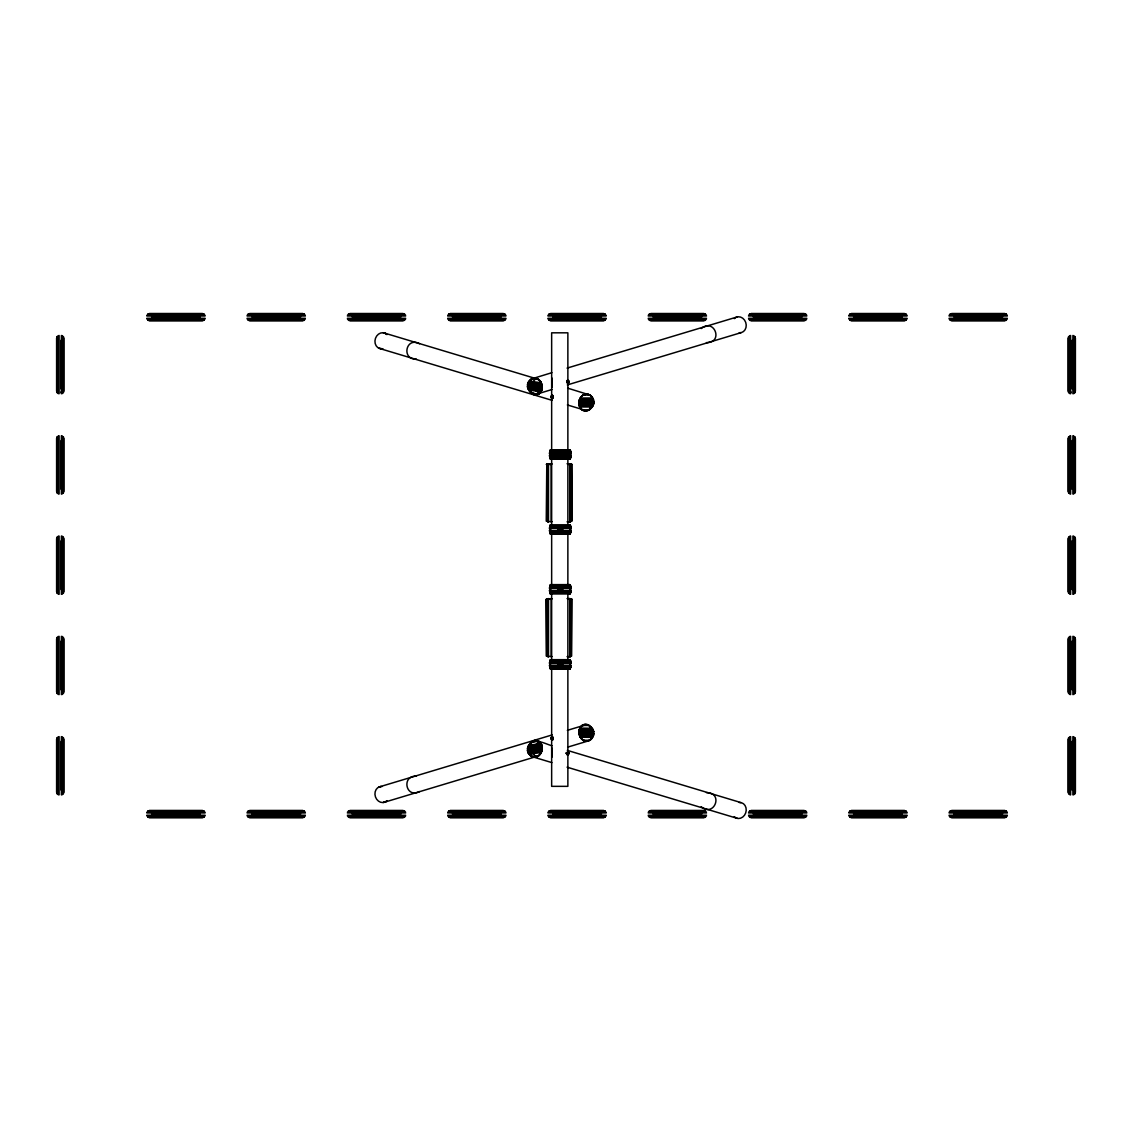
<?xml version="1.0" encoding="UTF-8"?>
<svg xmlns="http://www.w3.org/2000/svg" width="1132" height="1132" viewBox="0 0 1132 1132"><rect width="100%" height="100%" fill="white"/><g stroke="black" fill="none" stroke-linecap="round" stroke-linejoin="round"><path stroke-width="1.5" d="M569.58 660.805L570.103 659.899A3.226 3.198 -90 0 1 570.372 660.706L570.471 661.13A18.89 18.735 -90 0 1 570.67 662.531L569.778 663.451M569.58 585.909L569.58 584.621L570.146 585.088A3.226 3.198 -90 0 1 570.372 585.796L570.471 586.235A18.89 18.735 -90 0 1 570.67 587.635L570.429 588.3M569.58 525.941L570.103 525.036A3.226 3.198 -90 0 1 570.372 525.828L570.471 526.253A18.89 18.735 -90 0 1 570.67 527.654L570.514 529.635M528.276 752.157L532.167 756.615A6.353 5.363 -73.2 0 0 535.832 756.968C543.218 755.709 544.86 743.059 537.445 740.653A8.462 7.146 -73.2 0 0 531.913 741.785L528.403 746.696M528.163 752.709L541.704 750.672L528.149 752.426L528.403 753.247A3.778 1.174 47.8 0 0 528.984 753.969L529.677 754.945A8.462 7.146 -74 0 0 534.714 757.11L536.61 756.728A8.462 7.146 -74 0 0 541.153 752.596L541.167 752.384A3.637 1.939 -66.7 0 1 541.365 751.45L541.747 750.686L528.163 752.709A20.999 8.702 62.5 0 1 527.625 751.365L527.484 750.53M549.699 529.224L550.746 528.092M593.394 403.53L591.159 408.058L587.833 410.463A8.462 7.273 -75.6 0 1 582.258 410.039C575.481 405.751 579.598 392.422 588.116 394.318A8.462 7.273 -76.5 0 1 592.574 397.898L592.701 398.096A3.637 1.457 61.4 0 1 593.154 398.988L593.409 399.738L579.924 399.412A20.999 10.683 -68.3 0 1 579.513 400.827L593.932 402.115L593.748 403.643L579.117 403.6L579.315 404.294A19.909 9.353 77.3 0 1 579.358 405.327L579.556 406.063A4.174 1.67 61.4 0 1 579.683 406.671M578.961 730.055L593.055 729.984L578.961 730.069C578.07 735.517 581.791 742.351 588.116 740.965A8.462 7.273 76.5 0 0 592.574 737.385L592.701 737.201A3.637 1.457 -61.4 0 0 593.154 736.309L593.409 735.559L579.683 735.559L580.065 736.423M549.713 453.423L549.713 455.573M550.647 588.046L550.647 589.248L549.713 588.3M528.135 383.465L528.22 388.262L531.913 393.497A8.462 7.146 73.2 0 0 537.445 394.643C545.313 392.068 542.921 378.272 534.714 378.173A8.462 7.146 74 0 0 529.677 380.338L529.04 381.258A3.778 1.174 -47.8 0 0 528.418 382.036L528.191 382.842L541.747 384.597L528.163 382.574A20.999 8.702 -62.5 0 0 527.625 383.918L527.441 386.691L541.931 388.488L541.761 389.182A20.999 8.702 -62.5 0 0 541.436 390.469L541.308 391.078A3.863 1.203 -47.8 0 0 541.124 391.488L540.403 392.719A8.462 7.117 72.1 0 1 528.913 390.37L528.729 390.002M549.699 663.904L549.727 662.913L570.769 662.928M567.825 753.884L567.656 752.568L569.099 753.388L567.585 754.379L567.783 752.936M579.032 405.539L593.055 405.298L592.701 406.317A3.863 1.84 -51.2 0 1 592.319 406.742L591.343 408.1A8.462 7.259 -74.5 0 1 579.796 407.237L579.711 406.883M549.713 663.196L550.577 663.946L550.647 662.347M570.754 455.573L570.754 453.423M528.234 382.715L541.351 383.833A3.637 1.939 66.7 0 1 541.153 382.885L541.167 382.715A8.462 7.146 74 0 0 536.61 378.555M550.534 454.257L550.534 455.333L549.727 454.272M593.55 402.497L592.418 397.856L589.715 394.983L567.627 388.135M552.246 739.988A1.627 0.863 87.2 0 1 551.609 737.385A1.627 0.863 87.2 0 1 553.109 737.781A1.627 0.863 87.2 0 1 552.246 739.988L552.572 738.092L552.345 739.38L550.93 738.276L552.487 737.569L552.402 739.38L551.171 739.253M579.442 401.506L579.117 403.6M593.366 735.871A19.23 7.726 -61.4 0 0 593.592 735.347A19.782 9.297 -77.3 0 0 593.748 734.456L593.748 731.64L579.117 731.682L579.315 730.989A19.909 9.353 -77.3 0 0 579.358 729.956L593.055 729.984L592.701 728.966A3.863 1.84 51.2 0 0 592.319 728.541L591.343 727.183A8.462 7.259 74.5 0 0 579.796 728.06L592.078 728.301M567.656 381.47L568.009 382.418L567.981 381.385M552.487 396.412L552.6 397.049M593.012 405.652A20.999 10.683 -68.3 0 0 593.621 404.294L593.748 403.643M587.947 741.007L591.244 739.083L593.592 733.14L579.018 733.14M541.662 745.167L527.937 746.922L541.662 745.167L541.308 744.205M527.441 386.691L527.583 387.342A19.909 10.528 84.4 0 0 527.823 388.389L541.86 390.342M527.993 746.554L527.823 746.894A19.909 10.528 -84.4 0 0 527.583 747.941L527.47 750.36M541.478 750.997A19.23 10.259 -66.7 0 1 541.648 750.445A19.782 10.457 -84.4 0 1 541.719 749.54L541.761 746.101A20.999 8.702 62.5 0 1 541.436 744.814M579.726 399.582L580.051 398.903A3.778 1.797 -51.2 0 0 580.405 398.082L581.013 397.021A8.462 7.273 -76.5 0 1 586.22 394.177M551.935 378.017L551.892 387.54M593.748 731.64L593.621 730.989A20.999 10.683 68.3 0 0 593.012 729.631M550.534 455.29L549.727 455.333M541.337 390.965L528.22 389.167L527.979 388.347L541.662 390.115M551.892 747.743L551.935 757.266M593.861 401.506L593.748 400.827A19.782 9.297 77.3 0 0 593.592 399.936A19.23 7.726 61.4 0 0 593.366 399.412M580.419 398.025L592.616 397.969M550.237 457.455L550.095 458.078A2.816 2.788 -90 0 0 550.421 459.012L550.888 459.252M550.93 397.007L551.737 395.875L551.256 397.827L550.93 397.007L552.487 397.714L552.402 395.903L551.171 396.03M551.595 397.035L552.402 395.903M528.036 747.686L528.135 751.832M528.573 745.493A4.174 2.222 -66.7 0 0 528.22 746.13L527.979 746.936M552.614 396.766L551.992 397.374L552.444 396.61M567.585 380.904L568.193 382.828L568.788 380.932L567.585 380.904L568.788 380.932M568.872 382.743L568.264 380.819M568.193 382.828L568.108 381.017M552.444 737.569C552.487 740.554 551.341 735.772 552.515 737.979M568.264 754.464L568.872 752.539M567.585 754.379L568.193 752.455M579.032 729.744L582.258 725.244A8.462 7.273 75.6 0 1 587.833 724.82L591.159 727.225L593.394 731.753M528.8 746.639C532.592 736.196 545.313 744.064 552.133 745.804M579.202 729.984L579.556 729.22A4.174 1.67 -61.4 0 0 579.683 728.612M551.85 739.224L551.921 737.413M551.737 739.408L552.727 738.545M528.729 745.281L528.913 744.913A8.462 7.117 -72.1 0 1 540.403 742.564L541.124 743.795A3.863 1.203 47.8 0 0 541.308 744.191M528.276 383.125L532.167 378.668A6.353 5.363 73.2 0 1 535.832 378.314M550.166 457.314L550.01 457.653A18.89 18.735 90 0 1 549.798 456.253L550.039 455.573M550.166 532.21L550.01 532.549A18.89 18.735 -90 0 1 549.841 531.474M550.166 592.178L550.01 592.517A18.89 18.735 90 0 1 549.841 591.442M550.166 667.073L550.01 667.413A18.89 18.735 -90 0 1 549.812 666.182M528.616 382.701L531.587 378.909L551.878 372.683M567.783 382.446L567.939 381.611M592.574 737.371L580.405 737.201A3.778 1.797 51.2 0 0 580.065 736.423M550.888 449.758L550.407 450.069A3.014 2.986 -90 0 0 550.11 450.932L550.237 451.696M569.58 459.252L570.103 458.87A3.226 3.198 -90 0 0 570.372 458.078L570.471 457.653A18.89 18.735 90 0 0 570.67 456.253L569.778 453.748M569.58 534.148L570.146 533.681A3.226 3.198 -90 0 0 570.372 532.974L570.471 532.549A18.89 18.735 90 0 0 570.67 531.149L570.429 530.483M550.888 584.621L550.435 584.876A3.014 2.986 -90 0 0 550.11 585.796L550.237 586.56M569.58 594.13L570.103 593.734A3.226 3.198 -90 0 0 570.372 592.942L570.471 592.517A18.89 18.735 90 0 0 570.67 591.116L570.514 590.197M569.58 669.026L570.146 668.559A3.226 3.198 -90 0 0 570.372 667.838L570.471 667.413A18.89 18.735 90 0 0 570.67 666.012L570.429 665.347M528.771 745.224L541.068 743.639M533.002 381.611L535.45 379.093L535.139 378.173L533.257 378.286M538.563 755.851L531.884 756.487M552.416 738.927L552.416 738.106M535.21 745.012L538.988 742.125L536.993 741.248M701.217 328.563C714.391 317.469 723.857 342.869 706.425 342.614M546.784 464.205L551.143 463.738L551.143 521.795L546.247 521.102L546.784 464.205L546.784 521.314M571.434 521.314L569.891 521.781L569.891 463.738L571.957 464.417L571.957 521.102L571.434 464.205M546.784 599.083L551.143 598.602L551.143 656.659L546.247 655.98L546.247 599.281L546.784 656.192M571.434 656.192L569.891 656.659L569.891 598.602L571.957 599.281L571.434 656.192L571.434 599.083M529.153 388.375C526.267 393.54 545.723 396.865 535.21 390.271M550.718 524.809L550.435 524.908A2.816 2.788 -90 0 0 550.11 525.828L550.237 526.592M378.64 787.207L380.72 786.471M386.309 801.555L383.224 802.461M419.548 791.565C405.808 798.966 401.11 775.321 416.406 776.198M550.647 459.083L569.92 459.083M550.237 667.073L550.095 667.838A3.014 2.986 -90 0 0 550.393 668.701L550.888 669.026M583.772 394.842L586.051 394.134A8.108 6.919 -73.3 0 1 593.069 401.421M541.478 384.3A19.23 10.259 66.7 0 0 541.648 384.838A19.782 10.457 84.4 0 0 541.719 385.743L541.931 388.488M567.061 368.112L737.399 316.875M536.95 394.049L552.133 389.479M567.316 384.922L741.036 332.666M380.14 786.655L552.19 734.909M567.358 730.338L584.225 725.272M383.776 802.432L535.577 756.784M567.627 747.148L587.862 741.064M579.117 731.682L579.513 734.456A20.999 10.683 68.3 0 1 579.924 735.871L579.711 735.559M570.344 521.753L570.486 463.809M570.344 656.617L570.486 598.672M531.587 742.068L538.62 741.163M528.22 746.13L541.351 744.417M533.356 746.356L536.78 745.917M533.328 746.681L536.78 746.243M527.654 748.379L542.129 746.526M527.441 748.592L541.931 746.795M529.394 748.521L534.177 747.898M538.945 747.276L542.129 746.865M529.337 748.86L534.134 748.238M538.945 747.615L542.143 747.205M534.191 749.271L537.403 748.86M527.823 750.445L531.007 750.035M534.205 749.625L538.988 749.002M527.498 750.7L541.959 748.903M527.682 751.011L541.917 749.172M527.908 751.153L538.959 749.709M532.691 750.884L535.832 750.474M531.615 751.379L536.837 750.7M531.729 751.719L535.167 751.266M528.375 753.219L541.351 751.45M529.153 754.124L541.167 752.582M570.203 521.767L570.203 463.752M570.203 656.631L570.203 598.63M552.487 737.569L551.256 737.456M567.061 521.795L569.835 521.795M567.061 656.659L569.835 656.659M149.353 313.507L202.557 313.507M249.634 313.507L302.838 313.507M349.915 313.507L403.119 313.507M450.196 313.507L503.415 313.507M550.492 313.507L603.696 313.507M650.773 313.507L703.977 313.507M751.054 313.507L804.258 313.507M851.335 313.507L904.553 313.507M951.63 313.507L1004.834 313.507M148.051 313.875L203.859 313.875M248.333 313.875L304.14 313.875M348.614 313.875L404.421 313.875M448.909 313.875L504.716 313.875M549.19 313.875L604.997 313.875M649.471 313.875L705.278 313.875M749.752 313.875L805.559 313.875M850.033 313.875L905.855 313.875M950.328 313.875L1006.136 313.875M147.698 314.215L204.213 314.215M247.979 314.215L304.494 314.215M348.274 314.215L404.775 314.215M448.555 314.215L505.056 314.215M548.836 314.215L605.351 314.215M649.117 314.215L705.632 314.215M749.412 314.215L805.913 314.215M849.693 314.215L906.194 314.215M949.974 314.215L1006.489 314.215M148.25 314.809L203.661 314.809M248.531 314.809L303.942 314.809M348.812 314.809L404.223 314.809M449.107 314.809L504.504 314.809M549.388 314.809L604.799 314.809M649.669 314.809L705.08 314.809M749.95 314.809L805.361 314.809M850.245 314.809L905.642 314.809M950.526 314.809L1005.938 314.809M146.934 315.149L204.977 315.149M247.215 315.149L305.258 315.149M347.496 315.149L405.553 315.149M447.777 315.149L505.834 315.149M548.072 315.149L606.115 315.149M648.353 315.149L706.396 315.149M748.634 315.149L806.692 315.149M848.915 315.149L906.973 315.149M949.196 315.149L1007.254 315.149M146.806 316.012L205.09 316.012M247.087 316.012L305.385 316.012M347.382 316.012L405.666 316.012M447.664 316.012L505.947 316.012M547.945 316.012L606.228 316.012M648.226 316.012L706.524 316.012M748.521 316.012L806.805 316.012M848.802 316.012L907.086 316.012M949.083 316.012L1007.367 316.012M151.575 316.238L200.322 316.238M251.87 316.238L300.617 316.238M352.151 316.238L400.898 316.238M452.432 316.238L501.179 316.238M552.713 316.238L601.46 316.238M653.008 316.238L701.755 316.238M753.289 316.238L802.036 316.238M853.57 316.238L902.317 316.238M953.852 316.238L1002.598 316.238M151.575 318.05L200.322 318.05M251.87 318.05L300.617 318.05M352.151 318.05L400.898 318.05M452.432 318.05L501.179 318.05M552.713 318.05L601.46 318.05M653.008 318.05L701.755 318.05M753.289 318.05L802.036 318.05M853.57 318.05L902.317 318.05M953.852 318.05L1002.598 318.05M146.806 318.276L205.09 318.276M247.087 318.276L305.385 318.276M347.382 318.276L405.666 318.276M447.664 318.276L505.947 318.276M547.945 318.276L606.228 318.276M648.226 318.276L706.524 318.276M748.521 318.276L806.805 318.276M848.802 318.276L907.086 318.276M949.083 318.276L1007.367 318.276M146.934 319.125L204.977 319.125M247.215 319.125L305.258 319.125M347.496 319.125L405.553 319.125M447.777 319.125L505.834 319.125M548.072 319.125L606.115 319.125M648.353 319.125L706.396 319.125M748.634 319.125L806.692 319.125M848.915 319.125L906.973 319.125M949.196 319.125L1007.254 319.125M147.698 320.059L204.213 320.059M247.979 320.059L304.494 320.059M348.274 320.059L404.775 320.059M448.555 320.059L505.056 320.059M548.836 320.059L605.351 320.059M649.117 320.059L705.632 320.059M749.412 320.059L805.913 320.059M849.693 320.059L906.194 320.059M949.974 320.059L1006.489 320.059M148.051 320.398L203.859 320.398M248.333 320.398L304.14 320.398M348.614 320.398L404.421 320.398M448.909 320.398L504.716 320.398M549.19 320.398L604.997 320.398M649.471 320.398L705.278 320.398M749.752 320.398L805.559 320.398M850.033 320.398L905.855 320.398M950.328 320.398L1006.136 320.398M149.353 320.781L202.557 320.781M249.634 320.781L302.838 320.781M349.915 320.781L403.119 320.781M450.196 320.781L503.415 320.781M550.492 320.781L603.696 320.781M650.773 320.781L703.977 320.781M751.054 320.781L804.258 320.781M851.335 320.781L904.553 320.781M951.63 320.781L1004.834 320.781M583.249 395.054L589.786 395.054M580.023 398.988L593.168 398.988M579.442 399.681L593.409 399.738M579.358 400.02L593.253 400.02M579.273 400.374L593.324 400.374M579.174 400.728L593.394 400.728M579.103 401.082L593.663 401.195M579.089 401.435L593.692 401.464M579.06 401.789L593.564 401.789M579.018 402.143L593.592 402.143M579.145 403.869L593.55 403.869M578.961 404.888L592.956 404.888M578.961 405.214L592.786 405.214M579.244 405.298L593.055 405.298M579.556 406.063L592.828 406.063M579.711 406.982L592.078 406.982M581.961 409.798L589.065 409.798M550.562 449.758L569.905 449.758M550.194 449.913L570.287 449.913M549.742 450.932L570.726 450.932M557.736 451.045L565.066 451.045M549.657 451.357L570.811 451.357M549.827 451.696L570.641 451.696M549.445 452.758L571.023 452.758M549.699 453.168L570.769 453.168M549.36 453.423L571.108 453.423M550.449 453.748L549.727 455.856L570.769 455.842M569.778 454.272L570.514 454.272M550.01 454.498L550.364 454.498A12.693 12.579 -90 0 1 550.704 451.71M551.383 454.498L569.085 454.498M569.962 456.267A12.693 12.579 -90 0 0 570.118 454.498L570.457 454.498M569.778 455.333L570.514 455.333M549.36 455.573L571.108 455.573M549.445 456.253L571.023 456.253M549.657 457.653L570.811 457.653M557.736 457.965L565.066 457.965M549.742 458.078L570.726 458.078M550.194 459.097L570.287 459.097M567.061 463.738L569.835 463.738M551.143 463.865L552.034 463.865M546.247 464.417L551.539 464.417M568.25 464.417L571.957 464.417M551.143 521.654L552.034 521.654M550.194 524.809L570.287 524.809M549.742 525.828L570.726 525.828M549.657 526.253L570.811 526.253M549.827 526.592L570.641 526.592M549.445 527.654L571.023 527.654M570.769 528.064L549.699 528.064L549.727 529.635M549.36 528.319L571.108 528.319M569.778 528.573L570.514 528.573M557.595 529.408L562.887 529.408M549.36 530.483L571.108 530.483M549.699 530.738L569.354 530.738M549.445 531.149L571.023 531.149M549.827 532.21L570.641 532.21M549.657 532.549L570.811 532.549M549.742 532.974L570.726 532.974M550.194 533.993L570.287 533.993M550.562 534.148L569.905 534.148M550.562 584.621L569.905 584.621M550.194 584.777L570.287 584.777M549.742 585.796L570.726 585.796M549.657 586.235L570.811 586.235M549.827 586.56L570.641 586.56M549.445 587.635L571.023 587.635M549.699 588.032L570.769 588.032M549.36 588.3L571.108 588.3M550.449 588.612L549.727 589.149M569.778 588.612L570.514 589.149L569.778 589.149M550.01 589.376L550.364 589.376A12.693 12.579 -90 0 1 550.704 586.574M557.595 589.376L562.887 589.376M570.457 589.376L570.103 589.376A12.693 12.579 -90 0 0 569.962 587.607M549.36 590.451L571.108 590.451M549.699 590.72L569.354 590.72M569.778 590.72L570.769 590.72M549.445 591.116L571.023 591.116M549.827 592.178L570.641 592.178M549.897 592.333L570.57 592.333M549.657 592.517L570.811 592.517M549.742 592.942L570.726 592.942M550.194 593.96L570.287 593.96M567.061 598.602L569.835 598.602M551.143 598.743L552.034 598.743M546.247 599.281L551.539 599.281M568.25 599.281L571.957 599.281M551.143 656.518L552.034 656.518M550.194 659.673L570.287 659.673M549.742 660.692L570.726 660.692M549.657 661.13L570.811 661.13M549.827 661.456L570.641 661.456M549.445 662.531L571.023 662.531M549.36 663.196L571.108 663.196M557.595 664.272L562.887 664.272M549.36 665.347L571.108 665.347M549.699 665.616L569.354 665.616M549.445 666.012L571.023 666.012M549.827 667.073L570.641 667.073M549.657 667.413L570.811 667.413M549.742 667.838L570.726 667.838M550.194 668.856L570.287 668.856M550.562 669.026L569.905 669.026M581.961 725.485L589.065 725.485M579.556 729.22L592.828 729.22M578.961 730.395L592.956 730.395M579.145 731.428L593.55 731.428M579.06 733.494L593.564 733.494M579.089 733.847L593.861 733.777M579.103 734.201L593.663 734.088M579.683 735.559L593.409 735.559M580.051 736.38L593.168 736.309M583.249 740.243L589.786 740.243M149.353 810.441L202.557 810.441M249.634 810.441L302.838 810.441M349.915 810.441L403.119 810.441M450.196 810.441L503.415 810.441M550.492 810.441L603.696 810.441M650.773 810.441L703.977 810.441M751.054 810.441L804.258 810.441M851.335 810.441L904.553 810.441M951.63 810.441L1004.834 810.441M148.051 810.823L203.859 810.823M248.333 810.823L304.14 810.823M348.614 810.823L404.421 810.823M448.909 810.823L504.716 810.823M549.19 810.823L604.997 810.823M649.471 810.823L705.278 810.823M749.752 810.823L805.559 810.823M850.033 810.823L905.855 810.823M950.328 810.823L1006.136 810.823M147.698 811.163L204.213 811.163M247.979 811.163L304.494 811.163M348.274 811.163L404.775 811.163M448.555 811.163L505.056 811.163M548.836 811.163L605.351 811.163M649.117 811.163L705.632 811.163M749.412 811.163L805.913 811.163M849.693 811.163L906.194 811.163M949.974 811.163L1006.489 811.163M148.25 811.757L203.661 811.757M248.531 811.757L303.942 811.757M348.812 811.757L404.223 811.757M449.107 811.757L504.504 811.757M549.388 811.757L604.799 811.757M649.669 811.757L705.08 811.757M749.95 811.757L805.361 811.757M850.245 811.757L905.642 811.757M950.526 811.757L1005.938 811.757M146.934 812.097L204.977 812.097M247.215 812.097L305.258 812.097M347.496 812.097L405.553 812.097M447.777 812.097L505.834 812.097M548.072 812.097L606.115 812.097M648.353 812.097L706.396 812.097M748.634 812.097L806.692 812.097M848.915 812.097L906.973 812.097M949.196 812.097L1007.254 812.097M146.806 812.96L205.09 812.96M247.087 812.96L305.385 812.96M347.382 812.96L405.666 812.96M447.664 812.96L505.947 812.96M547.945 812.96L606.228 812.96M648.226 812.96L706.524 812.96M748.521 812.96L806.805 812.96M848.802 812.96L907.086 812.96M949.083 812.96L1007.367 812.96M151.575 813.172L200.322 813.172M251.87 813.172L300.617 813.172M352.151 813.172L400.898 813.172M452.432 813.172L501.179 813.172M552.713 813.172L601.46 813.172M653.008 813.172L701.755 813.172M753.289 813.172L802.036 813.172M853.57 813.172L902.317 813.172M953.852 813.172L1002.598 813.172M151.575 814.998L200.322 814.998M251.87 814.998L300.617 814.998M352.151 814.998L400.898 814.998M452.432 814.998L501.179 814.998M552.713 814.998L601.46 814.998M653.008 814.998L701.755 814.998M753.289 814.998L802.036 814.998M853.57 814.998L902.317 814.998M953.852 814.998L1002.598 814.998M146.806 815.224L205.09 815.224M247.087 815.224L305.385 815.224M347.382 815.224L405.666 815.224M447.664 815.224L505.947 815.224M547.945 815.224L606.228 815.224M648.226 815.224L706.524 815.224M748.521 815.224L806.805 815.224M848.802 815.224L907.086 815.224M949.083 815.224L1007.367 815.224M146.934 816.073L204.977 816.073M247.215 816.073L305.258 816.073M347.496 816.073L405.553 816.073M447.777 816.073L505.834 816.073M548.072 816.073L606.115 816.073M648.353 816.073L706.396 816.073M748.634 816.073L806.692 816.073M848.915 816.073L906.973 816.073M949.196 816.073L1007.254 816.073M147.698 817.007L204.213 817.007M247.979 817.007L304.494 817.007M348.274 817.007L404.775 817.007M448.555 817.007L505.056 817.007M548.836 817.007L605.351 817.007M649.117 817.007L705.632 817.007M749.412 817.007L805.913 817.007M849.693 817.007L906.194 817.007M949.974 817.007L1006.489 817.007M148.051 817.346L203.859 817.346M248.333 817.346L304.14 817.346M348.614 817.346L404.421 817.346M448.909 817.346L504.716 817.346M549.19 817.346L604.997 817.346M649.471 817.346L705.278 817.346M749.752 817.346L805.559 817.346M850.033 817.346L905.855 817.346M950.328 817.346L1006.136 817.346M149.353 817.728L202.557 817.728M249.634 817.728L302.838 817.728M349.915 817.728L403.119 817.728M450.196 817.728L503.415 817.728M550.492 817.728L603.696 817.728M650.773 817.728L703.977 817.728M751.054 817.728L804.258 817.728M851.335 817.728L904.553 817.728M951.63 817.728L1004.834 817.728M532.21 756.615L535.139 757.124L535.45 756.19L533.002 753.671M383.224 332.822L386.309 333.728M383.168 349.095L378.64 348.076M416.406 359.085C401.11 359.962 405.808 336.317 419.548 343.718M706.425 792.669C723.857 792.414 714.391 817.828 701.217 806.72M532.167 378.668L538.648 379.503M529.153 381.159L541.167 382.715M528.347 382.149L541.351 383.833M533.441 383.79L536.879 384.243M533.356 384.13L536.837 384.583M534.262 384.611L537.389 385.007M527.908 384.144L531.064 384.54M534.219 384.951L540.53 385.771M527.682 384.272L541.917 386.111M527.498 384.583L541.959 386.38M527.823 384.838L531.007 385.248M534.205 385.658L540.587 386.493M534.191 386.012L539.002 386.635M532.535 386.493L535.747 386.903M530.936 386.635L535.733 387.257M538.945 387.668L542.143 388.078M530.979 386.974L535.761 387.597M538.945 388.007L542.129 388.418M527.654 386.903L542.129 388.757M533.299 388.276L536.794 388.729M533.328 388.601L538.521 389.267M533.356 388.927L538.492 389.592M528.814 390.115L541.054 391.7M531.587 393.214L538.62 394.134M531.587 756.374L528.616 752.582M383.776 332.85L535.577 378.498M380.14 348.642L552.19 400.374M567.358 404.945L584.225 410.01M567.316 750.374L741.036 802.616M533.328 757.025L551.878 762.614M567.061 767.171L737.399 818.408M583.772 740.441L586.051 741.149A8.108 6.919 73.3 0 0 593.069 733.861M551.949 739.889L552.105 740.003A1.627 0.863 87.2 0 0 552.954 737.795A1.627 0.863 87.2 0 0 551.44 737.399A1.627 0.863 87.2 0 0 552.091 740.003M569.608 449.786L570.146 450.211A3.226 3.198 90 0 1 570.372 450.932L570.471 451.357A18.89 18.735 -90 0 1 570.67 452.758L570.429 453.423M550.888 534.148L550.435 533.894A3.014 2.986 -90 0 1 550.11 532.974L550.237 532.21M550.888 594.13L550.477 593.918A2.816 2.788 -90 0 1 550.11 592.942L550.237 592.178M580.447 737.371L581.013 738.262A8.462 7.273 76.5 0 0 586.22 741.106M550.166 451.696L550.01 451.357A18.89 18.735 90 0 0 549.798 452.758L550.039 453.423M550.166 526.592L550.01 526.253A18.89 18.735 -90 0 0 549.798 527.654L550.039 528.319M550.166 586.56L550.01 586.235A18.89 18.735 90 0 0 549.798 587.635L550.039 588.3M550.166 661.456L550.01 661.13A18.89 18.735 -90 0 0 549.798 662.531L550.039 663.196M570.754 528.319L570.783 529.224M570.754 588.3L570.783 589.192M570.754 663.196L570.769 663.904M1075.4 338.015L1075.4 391.219M1075.4 438.296L1075.4 491.5M1075.4 538.577L1075.4 591.781M1075.4 638.858L1075.4 692.077M1075.4 739.154L1075.4 792.358M1075.018 336.713L1075.018 392.521M1075.018 436.994L1075.018 492.802M1075.018 537.275L1075.018 593.083M1075.018 637.571L1075.018 693.378M1075.018 737.852L1075.018 793.659M1074.678 336.36L1074.678 392.875M1074.678 436.641L1074.678 493.156M1074.678 536.936L1074.678 593.437M1074.678 637.217L1074.678 693.718M1074.678 737.498L1074.678 794.013M1074.098 336.911L1074.098 392.323M1074.098 437.193L1074.098 492.604M1074.098 537.474L1074.098 592.885M1074.098 637.769L1074.098 693.166M1074.098 738.05L1074.098 793.461M1073.744 335.596L1073.744 393.639M1073.744 435.877L1073.744 493.92M1073.744 536.158L1073.744 594.215M1073.744 636.439L1073.744 694.496M1073.744 736.734L1073.744 794.777M1072.895 335.468L1072.895 393.752M1072.895 435.749L1072.895 494.047M1072.895 536.044L1072.895 594.328M1072.895 636.326L1072.895 694.609M1072.895 736.607L1072.895 794.89M1072.669 340.237L1072.669 388.983M1072.669 440.532L1072.669 489.279M1072.669 540.813L1072.669 589.56M1072.669 641.094L1072.669 689.841M1072.669 741.375L1072.669 790.122M1070.858 340.237L1070.858 388.983M1070.858 391.799L1070.858 392.762M1070.858 440.532L1070.858 489.279M1070.858 540.813L1070.858 589.56M1070.858 641.094L1070.858 689.841M1070.858 741.375L1070.858 790.122M1070.631 335.468L1070.631 393.752M1070.631 435.749L1070.631 494.047M1070.631 536.044L1070.631 594.328M1070.631 636.326L1070.631 694.609M1070.631 736.607L1070.631 794.89M1069.768 335.596L1069.768 393.639M1069.768 435.877L1069.768 493.92M1069.768 536.158L1069.768 594.215M1069.768 636.439L1069.768 694.496M1069.768 736.734L1069.768 794.777M1069.117 341.298L1069.117 387.922M1069.117 441.593L1069.117 488.203M1069.117 541.874L1069.117 588.499M1069.117 642.155L1069.117 688.78M1069.117 742.436L1069.117 789.061M1068.834 336.36L1068.834 392.875M1068.834 436.641L1068.834 493.156M1068.834 536.936L1068.834 593.437M1068.834 637.217L1068.834 693.718M1068.834 737.498L1068.834 794.013M1068.495 336.713L1068.495 392.521M1068.495 436.994L1068.495 492.802M1068.495 537.275L1068.495 593.083M1068.495 637.571L1068.495 693.378M1068.495 737.852L1068.495 793.659M1068.127 338.015L1068.127 391.219M1068.127 438.296L1068.127 491.5M1068.127 538.577L1068.127 591.781M1068.127 638.858L1068.127 692.077M1068.127 739.154L1068.127 792.358M569.721 463.738L569.721 521.795M569.721 598.602L569.721 656.659M567.868 449.291L567.868 332.822L551.652 332.822L551.652 449.291M567.868 459.889L567.868 525.177M567.868 533.993L567.868 585.173M567.868 594.003L567.868 661.06M567.868 668.106L567.868 786.344L551.652 786.344L551.652 668.106M551.652 459.889L551.652 525.177M551.652 533.993L551.652 585.173M551.652 594.003L551.652 661.06M550.888 660.805L550.477 659.715A2.816 2.788 -90 0 0 550.11 660.706L550.237 661.456M550.647 453.182L550.647 456.422M550.647 527.484L550.647 529.196M550.477 453.182L550.477 456.422M550.477 527.484L550.449 529.635M550.477 588.046L550.477 589.248M550.477 662.347L550.477 663.975A12.693 12.579 -90 0 1 550.704 661.47M548.496 463.738L548.496 521.795M548.496 598.602L548.496 656.659M548.27 463.738L548.27 521.795M548.27 598.602L548.27 656.659M548.058 463.752L548.058 521.781M548.058 598.616L548.058 656.645M63.873 338.015L63.873 391.219M63.873 438.296L63.873 491.5M63.873 538.577L63.873 591.781M63.873 638.858L63.873 692.077M63.873 739.154L63.873 792.358M63.505 336.713L63.505 392.521M63.505 436.994L63.505 492.802M63.505 537.275L63.505 593.083M63.505 637.571L63.505 693.378M63.505 737.852L63.505 793.659M63.166 336.36L63.166 392.875M63.166 436.641L63.166 493.156M63.166 536.936L63.166 593.437M63.166 637.217L63.166 693.718M63.166 737.498L63.166 794.013M62.883 341.298L62.883 387.922M62.883 441.593L62.883 488.203M62.883 541.874L62.883 588.499M62.883 642.155L62.883 688.78M62.883 742.436L62.883 789.061M62.232 335.596L62.232 393.639M62.232 435.877L62.232 493.92M62.232 536.158L62.232 594.215M62.232 636.439L62.232 694.496M62.232 736.734L62.232 794.777M61.369 335.468L61.369 393.752M61.369 435.749L61.369 494.047M61.369 536.044L61.369 594.328M61.369 636.326L61.369 694.609M61.369 736.607L61.369 794.89M61.142 340.237L61.142 388.983M61.142 391.799L61.142 392.762M61.142 440.532L61.142 489.279M61.142 540.813L61.142 589.56M61.142 641.094L61.142 689.841M61.142 741.375L61.142 790.122M59.105 335.468L59.105 393.752M59.105 435.749L59.105 494.047M59.105 536.044L59.105 594.328M59.105 636.326L59.105 694.609M59.105 736.607L59.105 794.89M58.256 335.596L58.256 393.639M58.256 435.877L58.256 493.92M58.256 536.158L58.256 594.215M58.256 636.439L58.256 694.496M58.256 736.734L58.256 794.777M57.902 336.911L57.902 392.323M57.902 437.193L57.902 492.604M57.902 537.474L57.902 592.885M57.902 637.769L57.902 693.166M57.902 738.05L57.902 793.461M57.322 336.36L57.322 392.875M57.322 436.641L57.322 493.156M57.322 536.936L57.322 593.437M57.322 637.217L57.322 693.718M57.322 737.498L57.322 794.013M56.982 336.713L56.982 392.521M56.982 436.994L56.982 492.802M56.982 537.275L56.982 593.083M56.982 637.571L56.982 693.378M56.982 737.852L56.982 793.659M56.6 338.015L56.6 391.219M56.6 438.296L56.6 491.5M56.6 538.577L56.6 591.781M56.6 638.858L56.6 692.077M56.6 739.154L56.6 792.358M586.051 741.149A8.108 6.919 73.3 0 1 579.018 732.461M579.259 730.409A8.108 6.919 73.3 0 1 581.084 727.013M589.56 726.602A8.108 6.919 73.3 0 1 591.017 728.018M550.704 667.059A12.693 12.579 -90 0 1 550.506 666.026M570.089 664.979A12.693 12.579 -90 0 1 569.962 666.026M569.962 662.503A12.693 12.579 90 0 1 570.103 663.918M550.704 592.163A12.693 12.579 -90 0 1 550.562 591.484M570.047 590.437A12.693 12.579 -90 0 1 569.962 591.13M550.364 529.04A12.693 12.579 -90 0 1 550.704 526.606M550.704 532.196A12.693 12.579 -90 0 1 550.562 531.502M570.047 530.455A12.693 12.579 -90 0 1 569.962 531.163M569.962 527.639A12.693 12.579 90 0 1 570.103 529.04M550.704 457.3A12.693 12.579 -90 0 1 550.35 454.498M569.962 452.743A12.693 12.579 90 0 1 570.118 454.498M579.018 402.822A8.108 6.919 -73.3 0 1 586.051 394.134M591.017 407.265A8.108 6.919 -73.3 0 1 589.56 408.68M581.084 408.27A8.108 6.919 -73.3 0 1 579.259 404.874M528.573 389.79A4.174 2.222 66.7 0 1 528.22 389.153M381.965 348.727A8.108 6.919 -73.3 0 1 375.47 338.341A8.108 6.919 -73.3 0 1 386.932 334.591M734.258 318.63A8.108 6.919 73.3 0 1 745.705 322.365A8.108 6.919 73.3 0 1 739.224 332.751M528.361 383.408A8.108 6.919 73.3 0 1 539.172 380.012A8.108 6.919 73.3 0 1 539.172 393.101A8.108 6.919 73.3 0 1 528.361 387.54M386.932 800.692A8.108 6.919 73.3 0 1 375.47 796.956A8.108 6.919 73.3 0 1 381.965 786.556M739.224 802.531A8.108 6.919 -73.3 0 1 745.705 812.918A8.108 6.919 -73.3 0 1 734.258 816.653M529.054 745.747A8.108 6.919 -73.3 0 1 540.106 742.988A8.108 6.919 -73.3 0 1 538.648 755.695A8.108 6.919 -73.3 0 1 528.361 751.874M566.085 753.077L566.594 753.728L566.085 753.077M570.641 457.314L549.827 457.314L570.57 457.455M547.874 521.753L547.732 463.795L547.874 521.753M547.874 656.617L547.732 598.672L547.874 656.617M552.826 397.856A1.627 0.863 -87.2 0 0 552.317 395.28A1.627 0.863 -87.2 0 0 551.341 397.53A1.627 0.863 -87.2 0 0 552.826 397.856A1.627 0.863 -87.2 0 0 552.473 395.28A1.627 0.863 -87.2 0 0 551.496 397.53A1.627 0.863 -87.2 0 0 552.982 397.87M567.146 380.918A1.627 0.807 82.9 0 0 567.953 383.465A1.627 0.807 82.9 0 0 568.561 381.215A1.627 0.807 82.9 0 0 567.146 380.918A1.627 0.807 82.9 0 0 567.797 383.493A1.627 0.807 82.9 0 0 568.405 381.229A1.627 0.807 82.9 0 0 566.976 380.946M568.42 754.436A1.627 0.807 -82.9 0 0 568.165 751.818A1.627 0.807 -82.9 0 0 567.075 753.997A1.627 0.807 -82.9 0 0 568.42 754.436M568.264 754.421A1.627 0.807 -82.9 0 0 568.009 751.804A1.627 0.807 -82.9 0 0 566.92 753.969A1.627 0.807 -82.9 0 0 568.264 754.421"/></g></svg>
